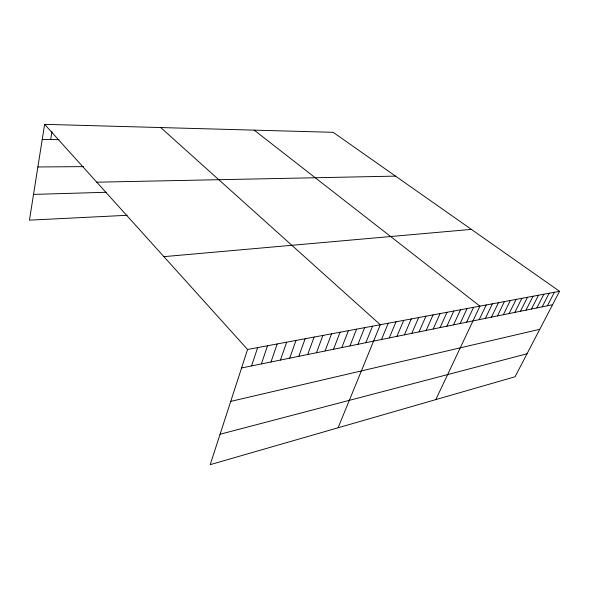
<?xml version="1.0" encoding="UTF-8"?>
<svg xmlns="http://www.w3.org/2000/svg" width="589" height="589" viewBox="0 0 589 589"><rect width="100%" height="100%" fill="white"/><g stroke="black" fill="none" stroke-linecap="round" stroke-linejoin="round"><path stroke-width="0.88" d="M44.624 124.345L247.571 349.483L210.199 464.655L515.066 376.754L559.55 291.297L333.146 132.319L44.624 124.345L29.45 220.153L127.136 215.294M50.669 139.534L51.965 131.619M251.569 365.931L257.636 347.606M261.376 363.936L267.509 345.765M270.992 361.977L277.183 343.954M280.43 360.063L286.681 342.187M289.685 358.178L295.995 340.449M298.778 356.33L305.139 338.741M307.694 354.519L314.106 337.07M316.455 352.737L322.919 335.428M325.062 350.985L331.563 333.816M333.507 349.27L340.052 332.233M341.804 347.584L348.393 330.679M349.962 345.92L356.581 329.148M357.972 344.293L364.628 327.653M365.85 342.695L372.535 326.173M338.071 427.791L380.303 324.723L160.723 127.555M381.495 339.507L388.247 323.243M389.27 337.931L396.044 321.793M396.905 336.378L403.708 320.364M404.415 334.846L411.24 318.958M411.792 333.352L418.639 317.574M419.051 331.872L425.913 316.219M426.186 330.422L433.062 314.887M433.195 329.001L440.093 313.576M440.101 327.594L447.014 312.288M446.882 326.218L453.81 311.021M453.559 324.856L460.502 309.77M460.134 323.523L467.084 308.54M466.598 322.205L473.563 307.333M435.823 399.6L479.932 306.147L254.183 130.14M479.225 319.636L486.205 304.977M485.395 318.384L492.382 303.828M491.469 317.147L498.456 302.694M497.447 315.932L504.442 301.575M503.337 314.74L510.332 300.478M509.132 313.554L516.133 299.396M514.845 312.398L521.847 298.328M520.47 311.25L527.472 297.283M526.021 310.123L533.023 296.245M531.484 309.011L538.486 295.229M536.866 307.922L543.868 294.22M542.174 306.84L549.169 293.234M547.402 305.779L554.396 292.262M220.072 434.24L527.03 353.775M230.726 401.396L539.767 329.295M241.578 367.963L552.556 304.727M247.571 349.483L559.55 291.297M163.889 256.649L471.362 229.379M33.529 194.399L106.418 192.272M96.765 182.185L395.521 176.118M37.873 166.959L83.564 166.635M42.239 139.409L58.981 139.659"/></g></svg>
